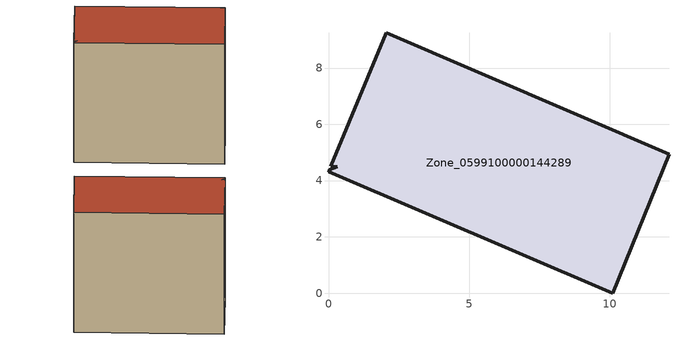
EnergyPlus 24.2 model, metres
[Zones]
Zone_0599100000144289
 floor ground (C_G): 0.32,4.5 0.08,4.51 2.05,9.25 12.1,4.93 10.1,0 0,4.31 0.03,4.39 z0
 wall outside (C_F): 10.1,0 12.1,4.93 2.05,9.25 0.08,4.51 0.32,4.5 0.03,4.39 0,4.31 10.1,0 z0:10.05
 roof outside (C_R): 0.32,4.5 0.03,4.39 0,4.31 10.1,0 12.1,4.93 2.05,9.25 0.08,4.51 z10.05
[BUILDING]
Pand.0599100000144289: North Axis=0; Terrain=City; Loads Convergence Tolerance Value=0.04; Temperature Convergence Tolerance Value=0.4; Solar Distribution=FullExterior; Maximum Number of Warmup Days=25; Minimum Number of Warmup Days=1
[Site:Location]
Rotterdam.The.Hague.AP_ZH_NLD Design_Conditions: Latitude=51.96; Longitude=4.45; Time Zone=1; Elevation=-4.5
[SITE:GROUNDTEMPERATURE:BUILDINGSURFACE]
18, 18, 18, 18, 18, 18, 18, 18, 18, 18, 18, 18
[MATERIAL] Thermal Absorptance=0.9; Solar Absorptance=0.7; Visible Absorptance=0.7
Name | Roughness | Thickness | Conductivity | Density | Specific Heat
G.TI.1946 | MediumSmooth | 0.15 | 1 | 540 | 1210
F.TI.1946 | Rough | 0.3 | 0.857143 | 1920 | 840
R.TI.1946 | MediumRough | 0.2 | 0.1 | 1500 | 1000
[CONSTRUCTION]
C_G: G.TI.1946
C_F: F.TI.1946
C_R: R.TI.1946
[ZONE]
Zone_0599100000144289: Type=1; Multiplier=1; Ceiling Height=Autocalculate; Volume=Autocalculate; Floor Area=autocalculate; Part of Total Floor Area=Yes
[ZONEINFILTRATION:DESIGNFLOWRATE]
Infil_Zone_0599100000144289: Zone or ZoneList or Space or SpaceList=Zone_0599100000144289; Schedule=AlwaysOn; Design Flow Rate Calculation Method=Flow/Area; Flow Rate per Floor Area=0.003; Constant Term Coefficient=1; Temperature Term Coefficient=0; Velocity Term Coefficient=0; Velocity Squared Term Coefficient=0
[HVACTEMPLATE:ZONE:IDEALLOADSAIRSYSTEM]
Zone_0599100000144289: Maximum Heating Supply Air Temperature=50; Minimum Cooling Supply Air Temperature=13; Maximum Heating Supply Air Humidity Ratio=0.0156; Minimum Cooling Supply Air Humidity Ratio=0.0077; Heating Limit=NoLimit; Cooling Limit=NoLimit; Dehumidification Control Type=ConstantSensibleHeatRatio; Cooling Sensible Heat Ratio=0.7; Dehumidification Setpoint=60; Humidification Control Type=None; Humidification Setpoint=30; Outdoor Air Method=None; Outdoor Air Flow Rate per Person=0.00944; Outdoor Air Flow Rate per Zone Floor Area=0; Outdoor Air Flow Rate per Zone=0; Demand Controlled Ventilation Type=None; Outdoor Air Economizer Type=NoEconomizer; Heat Recovery Type=None; Sensible Heat Recovery Effectiveness=0.7; Latent Heat Recovery Effectiveness=0.65
[ZONECONTROL:THERMOSTAT]
ThermostatControl_Zone_0599100000144289: Zone or ZoneList=Zone_0599100000144289; Control Type Schedule=DualSetpointControlType; Control 1=Thermostat_Zone_0599100000144289; Temperature Difference Between Cutout And Setpoint=0
[THERMOSTATSETPOINT:DUALSETPOINT]
Thermostat_Zone_0599100000144289: Heating Setpoint Temperature Schedule=HeatingSetpoint_Zone_0599100000144289; Cooling Setpoint Temperature Schedule=CoolingSetpoint_Zone_0599100000144289
[SCHEDULE:COMPACT]
HeatingSetpoint_Zone_0599100000144289: Through: 12/31, For: AllDays, Until: 24:00, 21
CoolingSetpoint_Zone_0599100000144289: Through: 12/31, For: AllDays, Until: 24:00, 24
DualSetpointControlType: Through: 12/31, For: AllDays, Until: 24:00, 4
AlwaysOn: Through: 12/31, For: AllDays, Until: 24:00, 1
